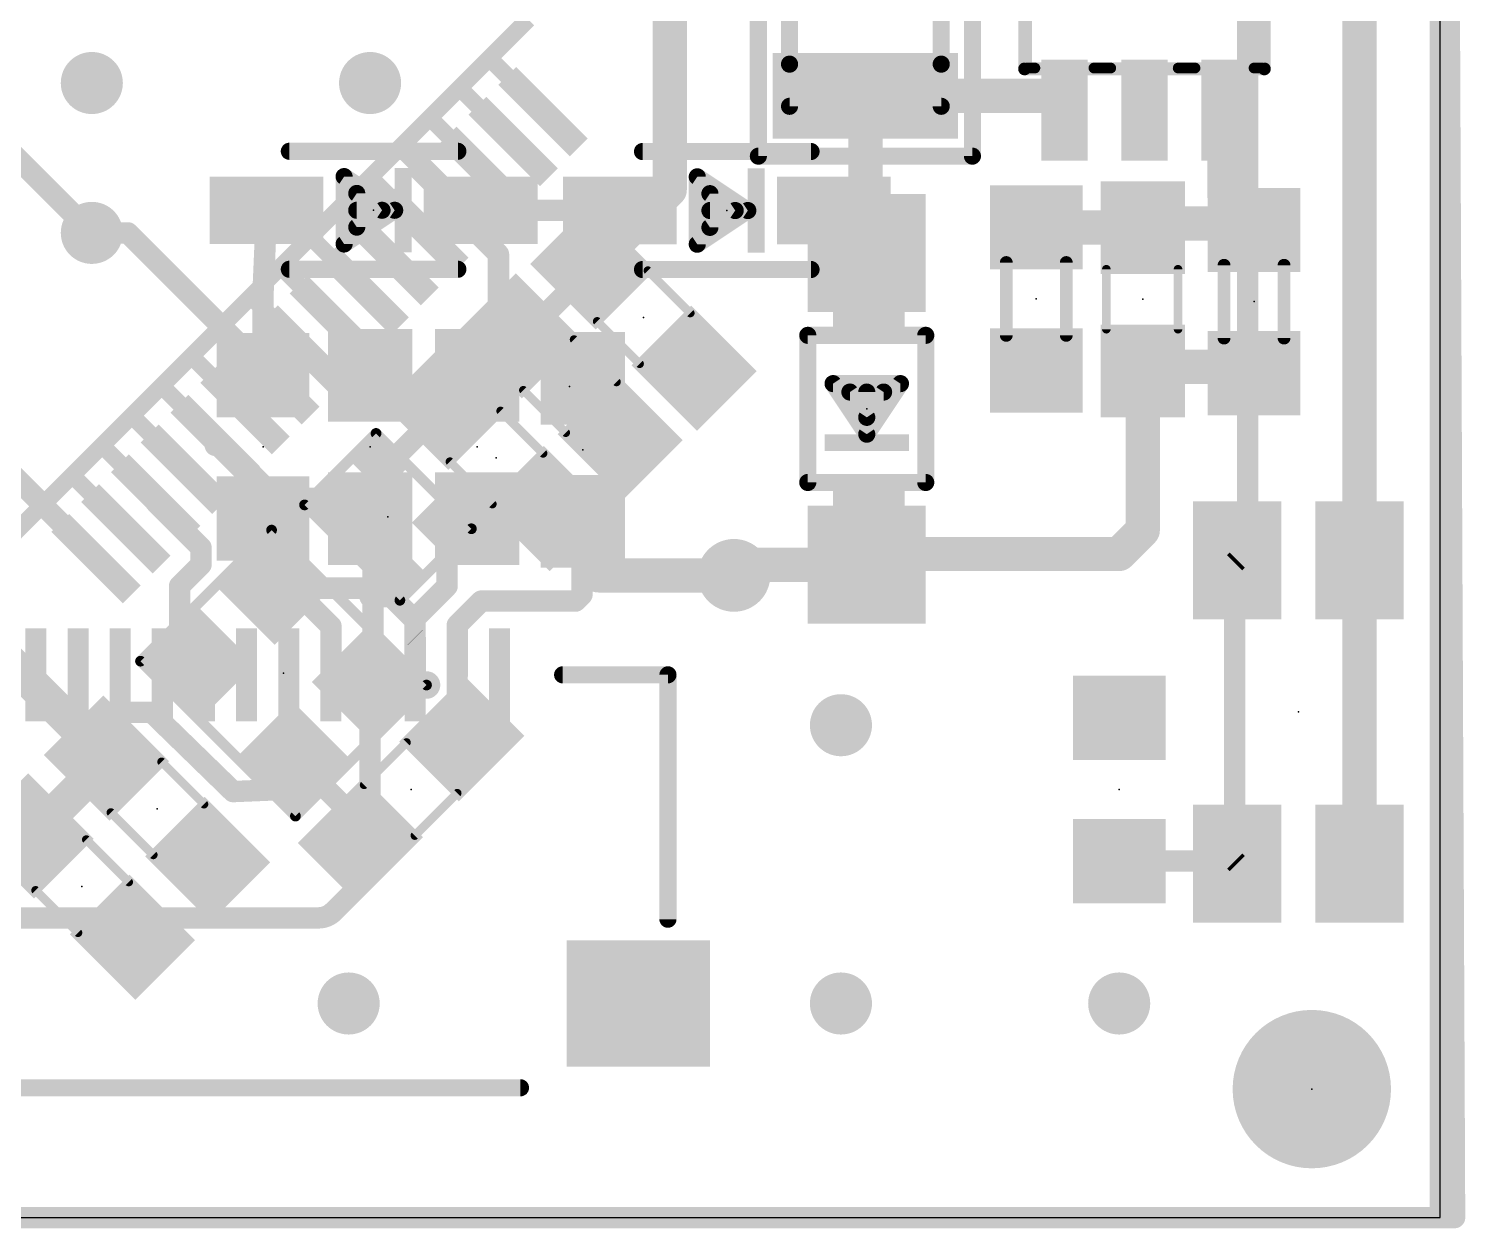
# Model space of a CAD drawing. Extents: x -0.01 to 1.46, y -0.01 to 1.61.
# Drawn here: x 0.791 to 1.462, y -0.005 to 0.555 of the extents above; entities that cross this region are included whole.
import ezdxf

# ---------------------------------------------------------------- set-up
doc = ezdxf.new("R2010")
doc.units = 0
for name, color, linetype in [('1', 22, 'CONTINUOUS'), ('16', 175, 'CONTINUOUS'), ('17', 82, 'CONTINUOUS'), ('18', 82, 'CONTINUOUS'), ('20', 7, 'CONTINUOUS'), ('21', 7, 'CONTINUOUS'), ('22', 2, 'CONTINUOUS'), ('23', 7, 'CONTINUOUS'), ('24', 7, 'CONTINUOUS'), ('51', 53, 'CONTINUOUS')]:
    doc.layers.add(name, color=color, linetype=linetype)

# ---------------------------------------------------------------- blocks, each defined once
blk = doc.blocks.new('RECT')
blk.add_solid([(-0.5, -0.5), (0.5, -0.5), (-0.5, 0.5), (0.5, 0.5)])
blk = doc.blocks.new('ROUNDP')
at = {"const_width": 0.5}
blk.add_lwpolyline([(0, -0.25, 1), (0, 0.25, 1), (0, -0.25)], format="xyb", dxfattribs=at)
blk = doc.blocks.new('ROUNDV')
at = {"const_width": 0.5}
blk.add_lwpolyline([(0, -0.25, 1), (0, 0.25, 1), (0, -0.25)], format="xyb", dxfattribs=at)

msp = doc.modelspace()

# ---------------------------------------------------------------- linework, layer by layer
at = {"layer": '1'}
for points, const_width in [([(1.456693, 0), (1.449693, 1.600173)], 0.01), ([(1.09, 0.57), (1.09, 0.480077)], 0.016), ([(1.181417, 0.523976), (1.267752, 0.523976)], 0.016), ([(1.181417, 0.523976), (1.181417, 0.451244)], 0.016), ([(1.267752, 0.523976), (1.274409, 0.517319)], 0.016), ([(1.349213, 0.517319), (1.349213, 0.477126)], 0.016), ([(1.09, 0.480077), (1.054016, 0.444093)], 0.016), ([(1.349213, 0.477126), (1.363008, 0.461331)], 0.016), ([(0.989035, 0.474822), (0.989035, 0.470965)], 0.01), ([(0.989035, 0.470965), (1.01, 0.45)], 0.01), ([(1.261386, 0.462465), (1.261252, 0.462598)], 0.016), ([(1.311, 0.462465), (1.261386, 0.462465)], 0.016), ([(1.312866, 0.464331), (1.311, 0.462465)], 0.016), ([(1.312866, 0.464331), (1.360008, 0.464331)], 0.016), ([(1.360008, 0.464331), (1.363008, 0.461331)], 0.016), ([(0.82, 0.46), (0.836824, 0.46)], 0.01), ([(0.836824, 0.46), (0.905519, 0.391305)], 0.01), ([(1.181417, 0.451244), (1.182063, 0.450598)], 0.016), ([(1.01, 0.45), (1.01, 0.409421)], 0.01), ([(1.015813, 0.40589), (1.054016, 0.444093)], 0.01), ([(0.977538, 0.369898), (1.019531, 0.41189)], 0.01), ([(1.01, 0.409421), (1.019531, 0.41189)], 0.01), ([(1.019531, 0.41189), (1.015813, 0.40589)], 0.01), ([(1.312866, 0.397402), (1.311, 0.395535)], 0.016), ([(1.311, 0.395535), (1.311, 0.321)], 0.016), ([(1.312866, 0.397402), (1.360008, 0.397402)], 0.016), ([(1.360008, 0.397402), (1.363008, 0.394402)], 0.016), ([(0.960483, 0.353796), (0.985225, 0.378538)], 0.01), ([(0.985225, 0.378538), (0.977538, 0.367538)], 0.01), ([(0.822002, 0.307998), (0.76, 0.37)], 0.01), ([(0.977538, 0.367538), (0.977538, 0.369898)], 0.01), ([(0.87768, 0.363467), (0.87768, 0.360761)], 0.01), ([(0.87768, 0.360761), (0.881239, 0.360761)], 0.01), ([(0.881239, 0.360761), (0.906, 0.336)], 0.01), ([(0.954187, 0.353796), (0.960483, 0.353796)], 0.01), ([(0.849841, 0.335628), (0.849841, 0.334159)], 0.01), ([(0.849841, 0.334159), (0.871, 0.313)], 0.01), ([(0.906, 0.336), (0.927441, 0.336)], 0.01), ([(0.927441, 0.336), (0.931916, 0.331525)], 0.01), ([(1.311, 0.321), (1.3, 0.31)], 0.016), ([(0.871, 0.313), (0.871, 0.305)], 0.01), ([(1.187134, 0.31), (1.182063, 0.304929)], 0.016), ([(1.3, 0.31), (1.187134, 0.31)], 0.016), ([(0.74, 0.301447), (0.82681, 0.214637)], 0.016), ([(0.822002, 0.307789), (0.822002, 0.307998)], 0.01), ([(0.871, 0.305), (0.861, 0.295)], 0.01), ([(1.124929, 0.304929), (1.12, 0.3)], 0.016), ([(1.182063, 0.304929), (1.124929, 0.304929)], 0.016), ([(0.955649, 0.294013), (0.962538, 0.300902)], 0.01), ([(0.96, 0.298364), (0.962538, 0.300902)], 0.01), ([(0.96, 0.29), (0.96, 0.298364)], 0.01), ([(0.861, 0.295), (0.861, 0.268795)], 0.01), ([(0.903987, 0.294013), (0.955649, 0.294013)], 0.01), ([(0.95, 0.29), (0.96, 0.29)], 0.01), ([(0.96, 0.29), (0.97, 0.28)], 0.01), ([(0.861, 0.268795), (0.869884, 0.25991)], 0.01), ([(0.826, 0.236), (0.82, 0.23)], 0.01), ([(0.82, 0.23), (0.82, 0.221447)], 0.01), ([(0.848, 0.236), (0.826, 0.236)], 0.01), ([(0.886, 0.199), (0.848, 0.236)], 0.01), ([(0.82, 0.221447), (0.82681, 0.214637)], 0.01), ([(0.82681, 0.214637), (0.82681, 0.213468)], 0.016), ([(0.82681, 0.213468), (0.791638, 0.178296)], 0.016), ([(0.91, 0.20955), (0.915122, 0.214672)], 0.01), ([(0.947484, 0.182311), (0.915122, 0.214672)], 0.01), ([(0.91, 0.2), (0.91, 0.20955)], 0.01), ([(0.91, 0.2), (0.886, 0.199)], 0.01), ([(0.789934, 0.18), (0.74, 0.18)], 0.01), ([(0.789934, 0.18), (0.791638, 0.178296)], 0.01), ([(0.945484, 0.176357), (0.947484, 0.182311)], 0.01), ([(0, 0), (1.456693, 0)], 0.01)]:
    msp.add_lwpolyline(points, dxfattribs=dict(at, const_width=const_width))
for points, const_width in [([(1.181417, 0.527976, 1), (1.181417, 0.519976)], 0.008), ([(1.185417, 0.523976, 1), (1.177417, 0.523976)], 0.008), ([(1.27058, 0.526805, 1), (1.264924, 0.521148)], 0.008), ([(1.267752, 0.519976, 1), (1.267752, 0.527976)], 0.008), ([(1.271581, 0.51449, 1), (1.277238, 0.520147)], 0.008), ([(1.353213, 0.517319, 1), (1.345213, 0.517319)], 0.008), ([(1.086, 0.480077, 1), (1.094, 0.480077)], 0.008), ([(1.092828, 0.477249, 1), (1.087172, 0.482906)], 0.008), ([(1.352225, 0.479757, 1), (1.3462, 0.474495)], 0.008), ([(0.991535, 0.474822, 1), (0.986535, 0.474822)], 0.005), ([(1.345213, 0.477126, 1), (1.353213, 0.477126)], 0.008), ([(0.986535, 0.470965, 1), (0.991535, 0.470965)], 0.005), ([(0.990803, 0.472732, 1), (0.987268, 0.469197)], 0.005), ([(1.26408, 0.465427, 1), (1.258424, 0.45977)], 0.008), ([(1.261386, 0.466465, 1), (1.261386, 0.458465)], 0.008), ([(1.312866, 0.468331, 1), (1.312866, 0.460331)], 0.008), ([(1.315695, 0.461502, 1), (1.310038, 0.467159)], 0.008), ([(1.311, 0.458465, 1), (1.311, 0.466465)], 0.008), ([(1.362836, 0.467159, 1), (1.357179, 0.461502)], 0.008), ([(1.360008, 0.460331, 1), (1.360008, 0.468331)], 0.008), ([(0.82, 0.4625, 1), (0.82, 0.4575)], 0.005), ([(0.838592, 0.461768, 1), (0.835057, 0.458232)], 0.005), ([(0.836824, 0.4575, 1), (0.836824, 0.4625)], 0.005), ([(1.258557, 0.459636, 1), (1.264214, 0.465293)], 0.008), ([(1.308172, 0.465293, 1), (1.313828, 0.459636)], 0.008), ([(1.359995, 0.458699, 1), (1.366021, 0.463962)], 0.008), ([(1.360179, 0.458502, 1), (1.365836, 0.464159)], 0.008), ([(1.184246, 0.454073, 1), (1.178589, 0.448416)], 0.008), ([(1.179235, 0.44777, 1), (1.184891, 0.453427)], 0.008), ([(1.0125, 0.45, 1), (1.0075, 0.45)], 0.005), ([(1.008232, 0.448232, 1), (1.011768, 0.451768)], 0.005), ([(1.051187, 0.446921, 1), (1.056844, 0.441265)], 0.008), ([(1.177417, 0.451244, 1), (1.185417, 0.451244)], 0.008), ([(1.055784, 0.442325, 1), (1.052248, 0.445861)], 0.005), ([(1.021656, 0.410573, 1), (1.017406, 0.413207)], 0.005), ([(1.021299, 0.410122, 1), (1.017763, 0.413658)], 0.005), ([(1.020158, 0.40947, 1), (1.018904, 0.41431)], 0.005), ([(1.009373, 0.411841, 1), (1.010627, 0.407001)], 0.005), ([(1.0075, 0.409421, 1), (1.0125, 0.409421)], 0.005), ([(1.014045, 0.407658, 1), (1.017581, 0.404122)], 0.005), ([(1.013688, 0.407207, 1), (1.017938, 0.404573)], 0.005), ([(1.315, 0.395535, 1), (1.307, 0.395535)], 0.008), ([(1.312866, 0.401402, 1), (1.312866, 0.393402)], 0.008), ([(1.315695, 0.394573, 1), (1.310038, 0.40023)], 0.008), ([(1.362836, 0.40023, 1), (1.357179, 0.394573)], 0.008), ([(1.360008, 0.393402, 1), (1.360008, 0.401402)], 0.008), ([(1.308172, 0.398364, 1), (1.313828, 0.392707)], 0.008), ([(1.360179, 0.391573, 1), (1.365836, 0.39723)], 0.008), ([(0.903751, 0.389538, 1), (0.907287, 0.393073)], 0.005), ([(0.987275, 0.377106, 1), (0.983176, 0.37997)], 0.005), ([(0.986993, 0.376771, 1), (0.983458, 0.380306)], 0.005), ([(0.980038, 0.369898, 1), (0.975038, 0.369898)], 0.005), ([(0.975489, 0.36897, 1), (0.979588, 0.366106)], 0.005), ([(0.975038, 0.367538, 1), (0.980038, 0.367538)], 0.005), ([(0.975771, 0.371665, 1), (0.979306, 0.36813)], 0.005), ([(0.88018, 0.363467, 1), (0.87518, 0.363467)], 0.005), ([(0.87768, 0.363261, 1), (0.87768, 0.358261)], 0.005), ([(0.87518, 0.360761, 1), (0.88018, 0.360761)], 0.005), ([(0.883007, 0.362529, 1), (0.879471, 0.358993)], 0.005), ([(0.881239, 0.358261, 1), (0.881239, 0.363261)], 0.005), ([(0.954187, 0.356296, 1), (0.954187, 0.351296)], 0.005), ([(0.958716, 0.355564, 1), (0.962251, 0.352028)], 0.005), ([(0.960483, 0.351296, 1), (0.960483, 0.356296)], 0.005), ([(0.852341, 0.335628, 1), (0.847341, 0.335628)], 0.005), ([(0.851609, 0.335927, 1), (0.848073, 0.332391)], 0.005), ([(0.847341, 0.334159, 1), (0.852341, 0.334159)], 0.005), ([(0.906, 0.3385, 1), (0.906, 0.3335)], 0.005), ([(0.904232, 0.334232, 1), (0.907768, 0.337768)], 0.005), ([(0.929209, 0.337768, 1), (0.925673, 0.334232)], 0.005), ([(0.927441, 0.3335, 1), (0.927441, 0.3385)], 0.005), ([(0.930148, 0.329757, 1), (0.933683, 0.333293)], 0.005), ([(1.313828, 0.318172, 1), (1.308172, 0.323828)], 0.008), ([(1.307, 0.321, 1), (1.315, 0.321)], 0.008), ([(0.8735, 0.313, 1), (0.8685, 0.313)], 0.005), ([(0.869232, 0.311232, 1), (0.872768, 0.314768)], 0.005), ([(1.187134, 0.314, 1), (1.187134, 0.306)], 0.008), ([(1.189962, 0.307172, 1), (1.184305, 0.312828)], 0.008), ([(1.297172, 0.312828, 1), (1.302828, 0.307172)], 0.008), ([(1.3, 0.306, 1), (1.3, 0.314)], 0.008), ([(0.824502, 0.307998, 1), (0.819502, 0.307998)], 0.005), ([(0.819502, 0.307789, 1), (0.824502, 0.307789)], 0.005), ([(0.820234, 0.30623, 1), (0.82377, 0.309766)], 0.005), ([(0.872768, 0.303232, 1), (0.869232, 0.306768)], 0.005), ([(1.124929, 0.308929, 1), (1.124929, 0.300929)], 0.008), ([(1.127758, 0.302101, 1), (1.122101, 0.307758)], 0.008), ([(1.179235, 0.307758, 1), (1.184891, 0.302101)], 0.008), ([(1.182063, 0.300929, 1), (1.182063, 0.308929)], 0.008), ([(0.8685, 0.305, 1), (0.8735, 0.305)], 0.005), ([(0.9625, 0.298364, 1), (0.9575, 0.298364)], 0.005), ([(0.958232, 0.300132, 1), (0.961768, 0.296596)], 0.005), ([(0.964306, 0.299135, 1), (0.960771, 0.30267)], 0.005), ([(0.964306, 0.299135, 1), (0.960771, 0.30267)], 0.005), ([(1.117172, 0.302828, 1), (1.122828, 0.297172)], 0.008), ([(0.8635, 0.295, 1), (0.8585, 0.295)], 0.005), ([(0.859232, 0.296768, 1), (0.862768, 0.293232)], 0.005), ([(0.903987, 0.296513, 1), (0.903987, 0.291513)], 0.005), ([(0.953881, 0.295781, 1), (0.957417, 0.292245)], 0.005), ([(0.955649, 0.291513, 1), (0.955649, 0.296513)], 0.005), ([(0.95, 0.2925, 1), (0.95, 0.2875)], 0.005), ([(0.961768, 0.291768, 1), (0.958232, 0.288232)], 0.005), ([(0.9575, 0.29, 1), (0.9625, 0.29)], 0.005), ([(0.96, 0.2875, 1), (0.96, 0.2925)], 0.005), ([(0.968232, 0.278232, 1), (0.971768, 0.281768)], 0.005), ([(0.862768, 0.270562, 1), (0.859232, 0.267027)], 0.005), ([(0.8585, 0.268795, 1), (0.8635, 0.268795)], 0.005), ([(0.868116, 0.258143, 1), (0.871652, 0.261678)], 0.005), ([(0.8225, 0.23, 1), (0.8175, 0.23)], 0.005), ([(0.826, 0.2385, 1), (0.826, 0.2335)], 0.005), ([(0.827768, 0.234232, 1), (0.824232, 0.237768)], 0.005), ([(0.849744, 0.237791, 1), (0.846256, 0.234209)], 0.005), ([(0.848, 0.2335, 1), (0.848, 0.2385)], 0.005), ([(0.818232, 0.231768, 1), (0.821768, 0.228232)], 0.005), ([(0.821768, 0.223215, 1), (0.818232, 0.219679)], 0.005), ([(0.8175, 0.221447, 1), (0.8225, 0.221447)], 0.005), ([(0.83081, 0.214637, 1), (0.82281, 0.214637)], 0.008), ([(0.82281, 0.213468, 1), (0.83081, 0.213468)], 0.008), ([(0.829638, 0.210639, 1), (0.823981, 0.216296)], 0.008), ([(0.823981, 0.211809, 1), (0.829638, 0.217466)], 0.008), ([(0.825042, 0.212869, 1), (0.828578, 0.216405)], 0.005), ([(0.91689, 0.21644, 1), (0.913355, 0.212905)], 0.005), ([(0.91689, 0.212905, 1), (0.913355, 0.21644)], 0.005), ([(0.9125, 0.20955, 1), (0.9075, 0.20955)], 0.005), ([(0.908232, 0.211318, 1), (0.911768, 0.207782)], 0.005), ([(0.885896, 0.201498, 1), (0.886104, 0.196502)], 0.005), ([(0.884256, 0.197209, 1), (0.887744, 0.200791)], 0.005), ([(0.9075, 0.2, 1), (0.9125, 0.2)], 0.005), ([(0.910104, 0.197502, 1), (0.909896, 0.202498)], 0.005), ([(0.78881, 0.181124, 1), (0.794466, 0.175467)], 0.008), ([(0.791702, 0.181768, 1), (0.788166, 0.178232)], 0.005), ([(0.78987, 0.176528, 1), (0.793406, 0.180064)], 0.005), ([(0.789934, 0.1775, 1), (0.789934, 0.1825)], 0.005), ([(0.949854, 0.181515, 1), (0.945114, 0.183107)], 0.005), ([(0.945716, 0.180543, 1), (0.949252, 0.184078)], 0.005), ([(0.943114, 0.177153, 1), (0.947854, 0.175561)], 0.005), ([(1.454193, -0.000011, 1), (1.459193, 0.000011)], 0.005), ([(1.456693, -0.0025, 1), (1.456693, 0.0025)], 0.005)]:
    msp.add_lwpolyline(points, format="xyb", dxfattribs=dict(at, const_width=const_width))
at = {"layer": '16'}
for points, const_width in [([(1.45, 1.604173), (1.45, 0)], 0.01), ([(1.412244, 0.755906), (1.412244, 0.307087)], 0.016), ([(1.36, 0.66), (1.36, 0.311929)], 0.01), ([(0.73, 0.55), (0.82, 0.46)], 0.01), ([(0.9, 0.432205), (0.901654, 0.470551)], 0.01), ([(1.001654, 0.470551), (1.065764, 0.470551)], 0.01), ([(1.065764, 0.470551), (1.066654, 0.470441)], 0.01), ([(0.9, 0.393465), (0.9, 0.432205)], 0.01), ([(0.911, 0.315535), (0.9, 0.326535)], 0.01), ([(0.951378, 0.315157), (0.95, 0.326535)], 0.01), ([(0.986, 0.322535), (1, 0.326535)], 0.01), ([(1.056598, 0.3), (1.049409, 0.325189)], 0.016), ([(1.049, 0.31678), (1.049409, 0.325189)], 0.01), ([(0.986, 0.295), (0.986, 0.322535)], 0.01), ([(0.911, 0.297), (0.911, 0.315535)], 0.01), ([(0.951378, 0.253543), (0.951378, 0.315157)], 0.01), ([(1.049, 0.291), (1.049, 0.31678)], 0.01), ([(1.36, 0.311929), (1.355157, 0.307087)], 0.01), ([(1.353976, 0.305906), (1.355157, 0.307087)], 0.01), ([(1.353976, 0.166535), (1.353976, 0.305906)], 0.01), ([(1.412244, 0.307087), (1.412244, 0.165354)], 0.016), ([(1.12, 0.3), (1.056598, 0.3)], 0.016), ([(0.931693, 0.276307), (0.911, 0.297)], 0.01), ([(0.971, 0.28), (0.986, 0.295)], 0.01), ([(1.046, 0.288), (1.049, 0.291)], 0.01), ([(0.990748, 0.276748), (1.002, 0.288)], 0.01), ([(1.002, 0.288), (1.046, 0.288)], 0.01), ([(0.971, 0.271), (0.971, 0.28)], 0.01), ([(0.931693, 0.253543), (0.931693, 0.276307)], 0.01), ([(0.971063, 0.270937), (0.971, 0.271)], 0.01), ([(0.971063, 0.253543), (0.971063, 0.270937)], 0.01), ([(0.990748, 0.253543), (0.990748, 0.276748)], 0.01), ([(0.95, 0.16), (0.95, 0.250217)], 0.01), ([(1.3, 0.166535), (1.353976, 0.166535)], 0.01), ([(1.353976, 0.166535), (1.355157, 0.165354)], 0.01), ([(0.932929, 0.142929), (0.95, 0.16)], 0.01), ([(0.73, 0.14), (0.925858, 0.14)], 0.01), ([(1.45, 0), (-0.006693, 0)], 0.01)]:
    msp.add_lwpolyline(points, dxfattribs=dict(at, const_width=const_width))
for points, const_width in [([(0.904151, 0.470443, 1), (0.899156, 0.470659)], 0.005), ([(1.001654, 0.473051, 1), (1.001654, 0.468051)], 0.005), ([(1.066071, 0.473032, 1), (1.065456, 0.46807)], 0.005), ([(1.065764, 0.468051, 1), (1.065764, 0.473051)], 0.005), ([(1.066346, 0.46796, 1), (1.066961, 0.472922)], 0.005), ([(0.818232, 0.458232, 1), (0.821768, 0.461768)], 0.005), ([(0.9025, 0.432205, 1), (0.8975, 0.432205)], 0.005), ([(0.897502, 0.432312, 1), (0.902498, 0.432097)], 0.005), ([(0.8975, 0.393465, 1), (0.9025, 0.393465)], 0.005), ([(0.901768, 0.328303, 1), (0.898232, 0.324768)], 0.005), ([(0.952482, 0.326836, 1), (0.947518, 0.326235)], 0.005), ([(1.000687, 0.324132, 1), (0.999313, 0.328939)], 0.005), ([(1.053256, 0.326287, 1), (1.045563, 0.324091)], 0.008), ([(1.051906, 0.325067, 1), (1.046912, 0.325311)], 0.005), ([(0.9885, 0.322535, 1), (0.9835, 0.322535)], 0.005), ([(0.985313, 0.324939, 1), (0.986687, 0.320132)], 0.005), ([(0.9135, 0.315535, 1), (0.9085, 0.315535)], 0.005), ([(0.909232, 0.313768, 1), (0.912768, 0.317303)], 0.005), ([(0.953878, 0.315157, 1), (0.948878, 0.315157)], 0.005), ([(0.948896, 0.314857, 1), (0.95386, 0.315458)], 0.005), ([(1.0515, 0.31678, 1), (1.0465, 0.31678)], 0.005), ([(1.046503, 0.316901, 1), (1.051497, 0.316658)], 0.005), ([(1.361768, 0.310161, 1), (1.358232, 0.313697)], 0.005), ([(1.356476, 0.305906, 1), (1.351476, 0.305906)], 0.005), ([(1.352209, 0.307673, 1), (1.355744, 0.304138)], 0.005), ([(1.35339, 0.308854, 1), (1.356925, 0.305319)], 0.005), ([(1.356925, 0.305319, 1), (1.35339, 0.308854)], 0.005), ([(1.3575, 0.311929, 1), (1.3625, 0.311929)], 0.005), ([(1.416244, 0.307087, 1), (1.408244, 0.307087)], 0.008), ([(1.408244, 0.307087, 1), (1.416244, 0.307087)], 0.008), ([(1.056598, 0.304, 1), (1.056598, 0.296)], 0.008), ([(1.052752, 0.298902, 1), (1.060445, 0.301098)], 0.008), ([(1.12, 0.296, 1), (1.12, 0.304)], 0.008), ([(0.912768, 0.298768, 1), (0.909232, 0.295232)], 0.005), ([(0.9085, 0.297, 1), (0.9135, 0.297)], 0.005), ([(0.9835, 0.295, 1), (0.9885, 0.295)], 0.005), ([(0.987768, 0.293232, 1), (0.984232, 0.296768)], 0.005), ([(1.050768, 0.289232, 1), (1.047232, 0.292768)], 0.005), ([(1.002, 0.2905, 1), (1.002, 0.2855)], 0.005), ([(1.003768, 0.286232, 1), (1.000232, 0.289768)], 0.005), ([(1.044232, 0.289768, 1), (1.047768, 0.286232)], 0.005), ([(1.046, 0.2855, 1), (1.046, 0.2905)], 0.005), ([(1.0465, 0.291, 1), (1.0515, 0.291)], 0.005), ([(0.9735, 0.28, 1), (0.9685, 0.28)], 0.005), ([(0.969232, 0.281768, 1), (0.972768, 0.278232)], 0.005), ([(0.934193, 0.276307, 1), (0.929193, 0.276307)], 0.005), ([(0.929925, 0.274539, 1), (0.933461, 0.278075)], 0.005), ([(0.972768, 0.272768, 1), (0.969232, 0.269232)], 0.005), ([(0.973563, 0.270937, 1), (0.968563, 0.270937)], 0.005), ([(0.969295, 0.269169, 1), (0.972831, 0.272705)], 0.005), ([(0.993248, 0.276748, 1), (0.988248, 0.276748)], 0.005), ([(0.98898, 0.278516, 1), (0.992516, 0.27498)], 0.005), ([(0.9685, 0.271, 1), (0.9735, 0.271)], 0.005), ([(0.929193, 0.253543, 1), (0.934193, 0.253543)], 0.005), ([(0.951378, 0.253543, 0.198912), (0.95, 0.250217)], 0.01), ([(0.9525, 0.250217, 1), (0.9475, 0.250217)], 0.005), ([(0.948878, 0.253543, 1), (0.953878, 0.253543)], 0.005), ([(0.953146, 0.251776, 1), (0.94961, 0.255311)], 0.005), ([(0.968563, 0.253543, 1), (0.973563, 0.253543)], 0.005), ([(0.988248, 0.253543, 1), (0.993248, 0.253543)], 0.005), ([(0.9475, 0.250217, 1), (0.9525, 0.250217)], 0.005), ([(1.3, 0.169035, 1), (1.3, 0.164035)], 0.005), ([(1.351476, 0.166535, 1), (1.356476, 0.166535)], 0.005), ([(1.355744, 0.168303, 1), (1.352209, 0.164768)], 0.005), ([(1.35339, 0.163587, 1), (1.356925, 0.167122)], 0.005), ([(1.353976, 0.164035, 1), (1.353976, 0.169035)], 0.005), ([(1.408244, 0.165354, 1), (1.416244, 0.165354)], 0.008), ([(0.9475, 0.16, 1), (0.9525, 0.16)], 0.005), ([(0.951768, 0.158232, 1), (0.948232, 0.161768)], 0.005), ([(0.925858, 0.14, 0.19891), (0.932929, 0.142929)], 0.01), ([(0.934697, 0.141161, 1), (0.931161, 0.144697)], 0.005), ([(0.925858, 0.1425, 1), (0.925858, 0.1375)], 0.005), ([(0.925858, 0.1375, 1), (0.925858, 0.1425)], 0.005), ([(0.931161, 0.144697, 1), (0.934697, 0.141161)], 0.005), ([(1.4475, 0, 1), (1.4525, 0)], 0.005), ([(1.45, -0.0025, 1), (1.45, 0.0025)], 0.005)]:
    msp.add_lwpolyline(points, format="xyb", dxfattribs=dict(at, const_width=const_width))
at = {"layer": '20'}
for p, q in [((1.45, 0), (1.45, 1.6)), ((0, 0), (1.45, 0))]:
    msp.add_line(p, q, dxfattribs=at)
at = {"layer": '21'}
for points, const_width in [([(1.131417, 0.495846), (1.131417, 0.640846)], 0.008), ([(1.231417, 0.640846), (1.231417, 0.495846)], 0.008), ([(1.256693, 0.6), (1.256693, 0.537008)], 0.005), ([(1.366929, 0.6), (1.366929, 0.537008)], 0.005), ([(1.023834, 0.559731), (0.778852, 0.314749)], 0.008), ([(1.256693, 0.537008), (1.26063, 0.537008)], 0.005), ([(1.288189, 0.537008), (1.296063, 0.537008)], 0.005), ([(1.327559, 0.537008), (1.335433, 0.537008)], 0.005), ([(1.366929, 0.537008), (1.362992, 0.537008)], 0.005), ([(1.231417, 0.495846), (1.131417, 0.495846)], 0.008), ([(1.154504, 0.343394), (1.154504, 0.412134)], 0.008), ([(1.209622, 0.412134), (1.209622, 0.343394)], 0.008), ([(1.182063, 0.365953), (1.166315, 0.389575)], 0.008), ([(1.166315, 0.389575), (1.197811, 0.389575)], 0.008), ([(1.182063, 0.373827), (1.174189, 0.385638)], 0.008), ([(1.174189, 0.385638), (1.189937, 0.385638)], 0.008), ([(1.197811, 0.389575), (1.182063, 0.365953)], 0.008), ([(1.189937, 0.385638), (1.182063, 0.373827)], 0.008), ([(1.182063, 0.373827), (1.182063, 0.385638)], 0.008), ([(0.919388, 0.332917), (0.952795, 0.366324)], 0.005), ([(0.952795, 0.366324), (0.997337, 0.321782)], 0.005), ([(0.919388, 0.332917), (0.96393, 0.288375)], 0.005), ([(0.842741, 0.25991), (0.903987, 0.321156)], 0.005), ([(0.903987, 0.321156), (0.976368, 0.248775)], 0.005), ([(0.997337, 0.321782), (0.96393, 0.288375)], 0.005), ([(0.915122, 0.187529), (0.842741, 0.25991)], 0.005), ([(0.976368, 0.248775), (0.915122, 0.187529)], 0.005)]:
    msp.add_lwpolyline(points, dxfattribs=dict(at, const_width=const_width))
for points, const_width in [([(1.256693, 0.538258, 1), (1.256693, 0.535758)], 0.0025), ([(1.255443, 0.537008, 1), (1.257943, 0.537008)], 0.0025), ([(1.26063, 0.535758, 1), (1.26063, 0.538258)], 0.0025), ([(1.288189, 0.538258, 1), (1.288189, 0.535758)], 0.0025), ([(1.296063, 0.535758, 1), (1.296063, 0.538258)], 0.0025), ([(1.327559, 0.538258, 1), (1.327559, 0.535758)], 0.0025), ([(1.335433, 0.535758, 1), (1.335433, 0.538258)], 0.0025), ([(1.362992, 0.538258, 1), (1.362992, 0.535758)], 0.0025), ([(1.365679, 0.537008, 1), (1.368179, 0.537008)], 0.0025), ([(1.366929, 0.535758, 1), (1.366929, 0.538258)], 0.0025), ([(1.131417, 0.497846, 1), (1.131417, 0.493846)], 0.004), ([(1.129417, 0.495846, 1), (1.133417, 0.495846)], 0.004), ([(1.229417, 0.495846, 1), (1.233417, 0.495846)], 0.004), ([(1.231417, 0.493846, 1), (1.231417, 0.497846)], 0.004), ([(1.156504, 0.412134, 1), (1.152504, 0.412134)], 0.004), ([(1.211622, 0.412134, 1), (1.207622, 0.412134)], 0.004), ([(1.166315, 0.391575, 1), (1.166315, 0.387575)], 0.004), ([(1.167979, 0.390684, 1), (1.164651, 0.388465)], 0.004), ([(1.174189, 0.387638, 1), (1.174189, 0.383638)], 0.004), ([(1.175853, 0.386747, 1), (1.172525, 0.384528)], 0.004), ([(1.184063, 0.385638, 1), (1.180063, 0.385638)], 0.004), ([(1.191601, 0.384528, 1), (1.188273, 0.386747)], 0.004), ([(1.189937, 0.383638, 1), (1.189937, 0.387638)], 0.004), ([(1.199475, 0.388465, 1), (1.196147, 0.390684)], 0.004), ([(1.197811, 0.387575, 1), (1.197811, 0.391575)], 0.004), ([(1.180399, 0.374936, 1), (1.183727, 0.372717)], 0.004), ([(1.180399, 0.372717, 1), (1.183727, 0.374936)], 0.004), ([(1.180063, 0.373827, 1), (1.184063, 0.373827)], 0.004), ([(0.953679, 0.367208, 1), (0.951911, 0.36544)], 0.0025), ([(0.953679, 0.36544, 1), (0.951911, 0.367208)], 0.0025), ([(1.180399, 0.367062, 1), (1.183727, 0.364843)], 0.004), ([(1.180399, 0.364843, 1), (1.183727, 0.367062)], 0.004), ([(1.152504, 0.343394, 1), (1.156504, 0.343394)], 0.004), ([(1.207622, 0.343394, 1), (1.211622, 0.343394)], 0.004), ([(0.919388, 0.32898, 1), (0.919388, 0.336854, 1), (0.919388, 0.32898)], 0.005), ([(0.920272, 0.333801, 1), (0.918504, 0.332033)], 0.0025), ([(0.918504, 0.333801, 1), (0.920272, 0.332033)], 0.0025), ([(0.904871, 0.32204, 1), (0.903103, 0.320272)], 0.0025), ([(0.904871, 0.320272, 1), (0.903103, 0.32204)], 0.0025), ([(0.998221, 0.320898, 1), (0.996453, 0.322666)], 0.0025), ([(0.996453, 0.320898, 1), (0.998221, 0.322666)], 0.0025), ([(0.963046, 0.289259, 1), (0.964814, 0.287491)], 0.0025), ([(0.963046, 0.287491, 1), (0.964814, 0.289259)], 0.0025), ([(0.843625, 0.260794, 1), (0.841857, 0.259027)], 0.0025), ([(0.841857, 0.260794, 1), (0.843625, 0.259027)], 0.0025), ([(0.976368, 0.244838, 1), (0.976368, 0.252712, 1), (0.976368, 0.244838)], 0.005), ([(0.977252, 0.247891, 1), (0.975484, 0.249659)], 0.0025), ([(0.975484, 0.247891, 1), (0.977252, 0.249659)], 0.0025), ([(0.914238, 0.188413, 1), (0.916006, 0.186646)], 0.0025), ([(0.914238, 0.186646, 1), (0.916006, 0.188413)], 0.0025)]:
    msp.add_lwpolyline(points, format="xyb", dxfattribs=dict(at, const_width=const_width))
at = {"layer": '22', "const_width": 0.008}
for points in [[(0.991024, 0.49811), (0.912283, 0.49811)], [(1.156024, 0.498), (1.077283, 0.498)], [(0.961496, 0.470551), (0.937874, 0.486299)], [(0.937874, 0.486299), (0.937874, 0.454803)], [(1.126496, 0.470441), (1.102874, 0.486189)], [(1.102874, 0.486189), (1.102874, 0.454693)], [(0.955591, 0.470551), (0.94378, 0.478425)], [(0.94378, 0.478425), (0.94378, 0.462677)], [(1.120591, 0.470441), (1.10878, 0.478315)], [(1.10878, 0.478315), (1.10878, 0.462567)], [(0.937874, 0.454803), (0.961496, 0.470551)], [(0.94378, 0.462677), (0.955591, 0.470551)], [(0.955591, 0.470551), (0.94378, 0.470551)], [(1.102874, 0.454693), (1.126496, 0.470441)], [(1.10878, 0.462567), (1.120591, 0.470441)], [(1.120591, 0.470441), (1.10878, 0.470441)], [(0.912283, 0.442992), (0.991024, 0.442992)], [(1.077283, 0.442882), (1.156024, 0.442882)], [(1.039961, 0.253543), (1.089173, 0.253543)], [(1.089173, 0.13937), (1.089173, 0.253543)], [(1.020276, 0.06063), (0.429724, 0.06063)]]:
    msp.add_lwpolyline(points, dxfattribs=at)
at = {"layer": '22', "const_width": 0.004}
for points in [[(0.912283, 0.50011, 1), (0.912283, 0.49611)], [(0.991024, 0.49611, 1), (0.991024, 0.50011)], [(1.077283, 0.5, 1), (1.077283, 0.496)], [(1.156024, 0.496, 1), (1.156024, 0.5)], [(0.938983, 0.487963, 1), (0.936765, 0.484635)], [(0.939874, 0.486299, 1), (0.935874, 0.486299)], [(1.103983, 0.487853, 1), (1.101765, 0.484525)], [(1.104874, 0.486189, 1), (1.100874, 0.486189)], [(0.944889, 0.480089, 1), (0.94267, 0.476761)], [(0.94578, 0.478425, 1), (0.94178, 0.478425)], [(1.109889, 0.479979, 1), (1.10767, 0.476651)], [(1.11078, 0.478315, 1), (1.10678, 0.478315)], [(0.94378, 0.472551, 1), (0.94378, 0.468551)], [(0.9567, 0.468887, 1), (0.954481, 0.472215)], [(0.954481, 0.468887, 1), (0.9567, 0.472215)], [(0.955591, 0.468551, 1), (0.955591, 0.472551)], [(0.962605, 0.468887, 1), (0.960387, 0.472215)], [(0.960387, 0.468887, 1), (0.962605, 0.472215)], [(1.10878, 0.472441, 1), (1.10878, 0.468441)], [(1.1217, 0.468777, 1), (1.119481, 0.472105)], [(1.119481, 0.468777, 1), (1.1217, 0.472105)], [(1.120591, 0.468441, 1), (1.120591, 0.472441)], [(1.127605, 0.468777, 1), (1.125387, 0.472105)], [(1.125387, 0.468777, 1), (1.127605, 0.472105)], [(0.94267, 0.464341, 1), (0.944889, 0.461013)], [(0.94178, 0.462677, 1), (0.94578, 0.462677)], [(1.10767, 0.464231, 1), (1.109889, 0.460903)], [(1.10678, 0.462567, 1), (1.11078, 0.462567)], [(0.936765, 0.456467, 1), (0.938983, 0.453139)], [(0.935874, 0.454803, 1), (0.939874, 0.454803)], [(1.101765, 0.456357, 1), (1.103983, 0.453029)], [(1.100874, 0.454693, 1), (1.104874, 0.454693)], [(0.912283, 0.444992, 1), (0.912283, 0.440992)], [(0.991024, 0.440992, 1), (0.991024, 0.444992)], [(1.077283, 0.444882, 1), (1.077283, 0.440882)], [(1.156024, 0.440882, 1), (1.156024, 0.444882)], [(1.039961, 0.255543, 1), (1.039961, 0.251543)], [(1.091173, 0.253543, 1), (1.087173, 0.253543)], [(1.089173, 0.251543, 1), (1.089173, 0.255543)], [(1.087173, 0.13937, 1), (1.091173, 0.13937)], [(1.020276, 0.05863, 1), (1.020276, 0.06263)]]:
    msp.add_lwpolyline(points, format="xyb", dxfattribs=at)
at = {"layer": '23'}
for p in [(1.261252, 0.429134), (1.311, 0.429), (1.363008, 0.427866), (1.077679, 0.42043), (1.043194, 0.388227), (1.182063, 0.377764), (1.008889, 0.354875), (0.958363, 0.327349), (0.909555, 0.254343), (0.969147, 0.20002), (0.850473, 0.190974), (0.815301, 0.154633), (1.39, 0.06)]:
    msp.add_point(p, dxfattribs=at)
at = {"layer": '24'}
for p in [(0.951654, 0.470551), (1.116654, 0.470441), (0.9, 0.36), (0.95, 0.36), (1, 0.36), (1.049409, 0.358654), (1.383701, 0.23622), (1.3, 0.2)]:
    msp.add_point(p, dxfattribs=at)
at = {"layer": '51'}
for points, const_width in [([(1.145984, 0.597874), (1.145984, 0.538819)], 0.008), ([(1.21685, 0.597874), (1.21685, 0.538819)], 0.008), ([(1.255811, 0.536598), (1.255811, 0.600409)], 0.006), ([(1.367811, 0.600409), (1.367811, 0.536598)], 0.006), ([(1.145984, 0.538819), (1.145984, 0.519134)], 0.008), ([(1.145984, 0.538819), (1.21685, 0.538819)], 0.008), ([(1.21685, 0.538819), (1.21685, 0.519134)], 0.008), ([(1.367811, 0.536598), (1.255811, 0.536598)], 0.006), ([(1.145984, 0.519134), (1.21685, 0.519134)], 0.008), ([(1.079795, 0.442367), (1.099616, 0.422546)], 0.004), ([(1.247236, 0.446142), (1.247236, 0.412126)], 0.006), ([(1.275268, 0.412126), (1.275268, 0.446142)], 0.006), ([(1.293992, 0.414984), (1.293992, 0.443016)], 0.004), ([(1.327496, 0.414984), (1.327496, 0.443016)], 0.004), ([(1.348992, 0.444874), (1.348992, 0.410858)], 0.006), ([(1.377024, 0.410858), (1.377024, 0.444874)], 0.006), ([(1.056104, 0.418676), (1.075925, 0.398855)], 0.004), ([(1.154504, 0.412134), (1.209622, 0.412134)], 0.008), ([(1.04531, 0.410164), (1.065131, 0.390343)], 0.004), ([(1.021619, 0.386473), (1.04144, 0.366652)], 0.004), ([(1.011004, 0.376812), (1.030826, 0.356991)], 0.004), ([(0.987313, 0.353121), (1.007135, 0.3333)], 0.004), ([(1.209622, 0.343394), (1.154504, 0.343394)], 0.008), ([(0.94721, 0.202136), (0.967031, 0.221957)], 0.004), ([(0.852589, 0.212911), (0.87241, 0.19309)], 0.004), ([(0.970901, 0.178445), (0.990722, 0.198266)], 0.004), ([(0.828898, 0.18922), (0.848719, 0.169399)], 0.004), ([(0.817417, 0.17657), (0.837238, 0.156749)], 0.004), ([(0.793726, 0.152879), (0.813547, 0.133058)], 0.004)]:
    msp.add_lwpolyline(points, dxfattribs=dict(at, const_width=const_width))
for points, const_width in [([(1.147984, 0.538819, 1), (1.143984, 0.538819)], 0.004), ([(1.145984, 0.540819, 1), (1.145984, 0.536819)], 0.004), ([(1.143984, 0.538819, 1), (1.147984, 0.538819)], 0.004), ([(1.21885, 0.538819, 1), (1.21485, 0.538819)], 0.004), ([(1.21485, 0.538819, 1), (1.21885, 0.538819)], 0.004), ([(1.21685, 0.536819, 1), (1.21685, 0.540819)], 0.004), ([(1.255811, 0.538098, 1), (1.255811, 0.535098)], 0.003), ([(1.254311, 0.536598, 1), (1.257311, 0.536598)], 0.003), ([(1.366311, 0.536598, 1), (1.369311, 0.536598)], 0.003), ([(1.367811, 0.535098, 1), (1.367811, 0.538098)], 0.003), ([(1.145984, 0.521134, 1), (1.145984, 0.517134)], 0.004), ([(1.143984, 0.519134, 1), (1.147984, 0.519134)], 0.004), ([(1.21485, 0.519134, 1), (1.21885, 0.519134)], 0.004), ([(1.21685, 0.517134, 1), (1.21685, 0.521134)], 0.004), ([(1.080502, 0.443074, 1), (1.079088, 0.44166)], 0.002), ([(1.248736, 0.446142, 1), (1.245736, 0.446142)], 0.003), ([(1.276768, 0.446142, 1), (1.273768, 0.446142)], 0.003), ([(1.294992, 0.443016, 1), (1.292992, 0.443016)], 0.002), ([(1.328496, 0.443016, 1), (1.326496, 0.443016)], 0.002), ([(1.350492, 0.444874, 1), (1.347492, 0.444874)], 0.003), ([(1.378524, 0.444874, 1), (1.375524, 0.444874)], 0.003), ([(1.098909, 0.421839, 1), (1.100323, 0.423253)], 0.002), ([(1.056811, 0.419383, 1), (1.055397, 0.417969)], 0.002), ([(1.154504, 0.414134, 1), (1.154504, 0.410134)], 0.004), ([(1.209622, 0.410134, 1), (1.209622, 0.414134)], 0.004), ([(1.046017, 0.410871, 1), (1.044603, 0.409457)], 0.002), ([(1.245736, 0.412126, 1), (1.248736, 0.412126)], 0.003), ([(1.273768, 0.412126, 1), (1.276768, 0.412126)], 0.003), ([(1.292992, 0.414984, 1), (1.294992, 0.414984)], 0.002), ([(1.326496, 0.414984, 1), (1.328496, 0.414984)], 0.002), ([(1.347492, 0.410858, 1), (1.350492, 0.410858)], 0.003), ([(1.375524, 0.410858, 1), (1.378524, 0.410858)], 0.003), ([(1.075218, 0.398148, 1), (1.076632, 0.399562)], 0.002), ([(1.064424, 0.389636, 1), (1.065838, 0.39105)], 0.002), ([(1.022326, 0.38718, 1), (1.020912, 0.385766)], 0.002), ([(1.011711, 0.377519, 1), (1.010297, 0.376105)], 0.002), ([(1.040733, 0.365945, 1), (1.042147, 0.367359)], 0.002), ([(1.030118, 0.356284, 1), (1.031533, 0.357698)], 0.002), ([(0.98802, 0.353829, 1), (0.986606, 0.352414)], 0.002), ([(1.154504, 0.345394, 1), (1.154504, 0.341394)], 0.004), ([(1.209622, 0.341394, 1), (1.209622, 0.345394)], 0.004), ([(1.006427, 0.332593, 1), (1.007842, 0.334007)], 0.002), ([(0.967738, 0.22125, 1), (0.966324, 0.222665)], 0.002), ([(0.853296, 0.213618, 1), (0.851881, 0.212204)], 0.002), ([(0.946503, 0.202843, 1), (0.947917, 0.201429)], 0.002), ([(0.871703, 0.192383, 1), (0.873117, 0.193797)], 0.002), ([(0.991429, 0.197559, 1), (0.990015, 0.198974)], 0.002), ([(0.829605, 0.189927, 1), (0.828191, 0.188513)], 0.002), ([(0.818124, 0.177277, 1), (0.81671, 0.175863)], 0.002), ([(0.970194, 0.179152, 1), (0.971608, 0.177738)], 0.002), ([(0.848012, 0.168692, 1), (0.849426, 0.170106)], 0.002), ([(0.794433, 0.153586, 1), (0.793019, 0.152172)], 0.002), ([(0.836531, 0.156041, 1), (0.837945, 0.157456)], 0.002), ([(0.81284, 0.132351, 1), (0.814254, 0.133765)], 0.002)]:
    msp.add_lwpolyline(points, format="xyb", dxfattribs=dict(at, const_width=const_width))

# ---------------------------------------------------------------- block references
at = {"layer": '1'}
for p, xscale, yscale, rotation in [((1.181417, 0.523976), 0.04, 0.086614, 270), ((1.030794, 0.51658), 0.047244, 0.011811, 135), ((1.016874, 0.502661), 0.047244, 0.011811, 135), ((1.002955, 0.488742), 0.047244, 0.011811, 135), ((0.989035, 0.474822), 0.047244, 0.011811, 135), ((1.311, 0.462465), 0.043307, 0.03937, 90), ((0.975116, 0.460903), 0.047244, 0.011811, 135), ((1.182063, 0.450598), 0.055118, 0.055118, 180), ((1.261252, 0.462598), 0.03937, 0.043307, 90), ((1.363008, 0.461331), 0.03937, 0.043307, 270), ((1.054016, 0.444093), 0.043307, 0.03937, 315), ((0.961196, 0.446983), 0.047244, 0.011811, 135), ((0.947277, 0.433064), 0.047244, 0.011811, 135), ((0.933358, 0.419144), 0.047244, 0.011811, 135), ((1.019531, 0.41189), 0.043307, 0.03937, 315), ((0.919438, 0.405225), 0.047244, 0.011811, 135), ((1.101342, 0.396767), 0.043307, 0.03937, 315), ((1.311, 0.395535), 0.043307, 0.03937, 90), ((0.905519, 0.391305), 0.047244, 0.011811, 135), ((1.261252, 0.395669), 0.03937, 0.043307, 90), ((1.363008, 0.394402), 0.03937, 0.043307, 270), ((0.985225, 0.378538), 0.043307, 0.03937, 315), ((0.891599, 0.377386), 0.047244, 0.011811, 135), ((1.066857, 0.364564), 0.043307, 0.03937, 315), ((0.87768, 0.363467), 0.047244, 0.011811, 135), ((0.86376, 0.349547), 0.047244, 0.011811, 135), ((0.954187, 0.353796), 0.023622, 0.019685, 315), ((0.849841, 0.335628), 0.047244, 0.011811, 135), ((1.032552, 0.331212), 0.043307, 0.03937, 315), ((0.835922, 0.321708), 0.047244, 0.011811, 135), ((0.931916, 0.331525), 0.023622, 0.019685, 315), ((0.984809, 0.323173), 0.023622, 0.019685, 315), ((1.182063, 0.304929), 0.055118, 0.055118, 180), ((0.822002, 0.307789), 0.047244, 0.011811, 135), ((0.903987, 0.294013), 0.03937, 0.035433, 135), ((0.962538, 0.300902), 0.023622, 0.019685, 315), ((0.869884, 0.25991), 0.03937, 0.035433, 135), ((0.949225, 0.248775), 0.03937, 0.035433, 135), ((0.99281, 0.223683), 0.043307, 0.03937, 45), ((0.82681, 0.214637), 0.043307, 0.03937, 315), ((0.915122, 0.214672), 0.03937, 0.035433, 135), ((0.791638, 0.178296), 0.043307, 0.03937, 315), ((0.945484, 0.176357), 0.043307, 0.03937, 45), ((0.874136, 0.167311), 0.043307, 0.03937, 315), ((0.838964, 0.13097), 0.043307, 0.03937, 315)]:
    msp.add_blockref('RECT', p, dxfattribs=dict(at, xscale=xscale, yscale=yscale, rotation=rotation))
at = {"layer": '1', "xscale": 0.021654, "yscale": 0.047244}
for p in [(1.274409, 0.517319), (1.311811, 0.517319), (1.349213, 0.517319)]:
    msp.add_blockref('RECT', p, dxfattribs=at)
at = {"layer": '16'}
for p, xscale, yscale, rotation in [((0.901654, 0.470551), 0.05315, 0.031496, 180), ((1.001654, 0.470551), 0.05315, 0.031496, 180), ((1.066654, 0.470441), 0.05315, 0.031496, 180), ((1.166654, 0.470441), 0.05315, 0.031496, 180), ((0.9, 0.393465), 0.03937, 0.043307, 270), ((0.95, 0.393465), 0.043307, 0.03937, 270), ((1, 0.393465), 0.043307, 0.03937, 90), ((1.049409, 0.392118), 0.043307, 0.03937, 270), ((0.9, 0.326535), 0.03937, 0.043307, 270), ((0.95, 0.326535), 0.043307, 0.03937, 270), ((1, 0.326535), 0.043307, 0.03937, 90), ((1.049409, 0.325189), 0.043307, 0.03937, 270), ((1.355157, 0.307087), 0.055118, 0.041339, 270), ((1.412244, 0.307087), 0.055118, 0.041339, 270), ((0.793898, 0.253543), 0.009843, 0.043307, 180), ((0.813583, 0.253543), 0.009843, 0.043307, 180), ((0.833268, 0.253543), 0.009843, 0.043307, 180), ((0.852953, 0.253543), 0.009843, 0.043307, 180), ((0.872638, 0.253543), 0.009843, 0.043307, 180), ((0.892323, 0.253543), 0.009843, 0.043307, 180), ((0.912008, 0.253543), 0.009843, 0.043307, 180), ((0.931693, 0.253543), 0.009843, 0.043307, 180), ((0.951378, 0.253543), 0.009843, 0.043307, 180), ((0.971063, 0.253543), 0.009843, 0.043307, 180), ((0.990748, 0.253543), 0.009843, 0.043307, 180), ((1.010433, 0.253543), 0.009843, 0.043307, 180), ((1.3, 0.233465), 0.03937, 0.043307, 270), ((1.355157, 0.165354), 0.055118, 0.041339, 270), ((1.412244, 0.165354), 0.055118, 0.041339, 270), ((1.3, 0.166535), 0.03937, 0.043307, 270), ((1.075394, 0.1), 0.066929, 0.059055, 180)]:
    msp.add_blockref('RECT', p, dxfattribs=dict(at, xscale=xscale, yscale=yscale, rotation=rotation))
at = {"layer": '17', "xscale": 0.074, "yscale": 0.074, "rotation": 90}
msp.add_blockref('ROUNDP', (1.39, 0.06), dxfattribs=at)
msp.add_blockref('ROUNDP', (1.39, 0.06), dxfattribs=at)
at = {"layer": '18'}
for p, xscale, yscale in [((0.82, 0.53), 0.029, 0.029), ((0.82, 0.53), 0.029, 0.029), ((0.95, 0.53), 0.029, 0.029), ((0.95, 0.53), 0.029, 0.029), ((0.82, 0.46), 0.029, 0.029), ((0.82, 0.46), 0.029, 0.029), ((1.12, 0.3), 0.034, 0.034), ((1.12, 0.3), 0.034, 0.034), ((1.17, 0.23), 0.029, 0.029), ((1.17, 0.23), 0.029, 0.029), ((0.94, 0.1), 0.029, 0.029), ((0.94, 0.1), 0.029, 0.029), ((1.17, 0.1), 0.029, 0.029), ((1.17, 0.1), 0.029, 0.029), ((1.3, 0.1), 0.029, 0.029), ((1.3, 0.1), 0.029, 0.029)]:
    msp.add_blockref('ROUNDV', p, dxfattribs=dict(at, xscale=xscale, yscale=yscale))
at = {"layer": '21'}
for p, xscale, yscale, rotation in [((1.022442, 0.524932), 0.047244, 0.007874, 135), ((1.008523, 0.511013), 0.047244, 0.007874, 135), ((0.994603, 0.497093), 0.047244, 0.007874, 135), ((0.980684, 0.483174), 0.047244, 0.007874, 135), ((0.966764, 0.469254), 0.047244, 0.007874, 135), ((0.952845, 0.455335), 0.047244, 0.007874, 135), ((0.938925, 0.441415), 0.047244, 0.007874, 135), ((0.925006, 0.427496), 0.047244, 0.007874, 135), ((0.911086, 0.413577), 0.047244, 0.007874, 135), ((0.897167, 0.399657), 0.047244, 0.007874, 135), ((0.883248, 0.385738), 0.047244, 0.007874, 135), ((0.869328, 0.371818), 0.047244, 0.007874, 135), ((0.855409, 0.357899), 0.047244, 0.007874, 135), ((0.841489, 0.343979), 0.047244, 0.007874, 135), ((1.182063, 0.362016), 0.007874, 0.03937, 90), ((0.82757, 0.33006), 0.047244, 0.007874, 135), ((0.813651, 0.316141), 0.047244, 0.007874, 135)]:
    msp.add_blockref('RECT', p, dxfattribs=dict(at, xscale=xscale, yscale=yscale, rotation=rotation))
at = {"layer": '22', "xscale": 0.007874, "yscale": 0.03937, "rotation": 180}
for p in [(0.965433, 0.470551), (1.130433, 0.470441)]:
    msp.add_blockref('RECT', p, dxfattribs=at)
at = {"layer": '51'}
for p, xscale, yscale in [((1.274409, 0.522244), 0.019685, 0.025591), ((1.311811, 0.522244), 0.019685, 0.025591), ((1.349213, 0.522244), 0.019685, 0.025591), ((1.39, 0.06), 0.02, 0.02)]:
    msp.add_blockref('RECT', p, dxfattribs=dict(at, xscale=xscale, yscale=yscale))
for p, xscale, yscale, rotation in [((1.061447, 0.436945), 0.019689, 0.037402, 315), ((1.261252, 0.454134), 0.016, 0.034, 90), ((1.310799, 0.451844), 0.019689, 0.037402, 90), ((1.363008, 0.452866), 0.016, 0.034, 270), ((1.183047, 0.430835), 0.029528, 0.033465, 90), ((1.026962, 0.404742), 0.019689, 0.037402, 315), ((1.093974, 0.404418), 0.019689, 0.037402, 315), ((1.261252, 0.404134), 0.016, 0.034, 90), ((1.310799, 0.405844), 0.019689, 0.037402, 90), ((1.363008, 0.402866), 0.016, 0.034, 270), ((0.992657, 0.371391), 0.019689, 0.037402, 315), ((1.059489, 0.372215), 0.019689, 0.037402, 315), ((1.025184, 0.338864), 0.019689, 0.037402, 315), ((1.183047, 0.324693), 0.029528, 0.033465, 90), ((0.985159, 0.216316), 0.019689, 0.037402, 45), ((0.834241, 0.20749), 0.019689, 0.037402, 315), ((0.952632, 0.183789), 0.019689, 0.037402, 45), ((0.866768, 0.174963), 0.019689, 0.037402, 315), ((0.79907, 0.171148), 0.019689, 0.037402, 315), ((0.831597, 0.138621), 0.019689, 0.037402, 315)]:
    msp.add_blockref('RECT', p, dxfattribs=dict(at, xscale=xscale, yscale=yscale, rotation=rotation))

doc.saveas('drawing.dxf')
